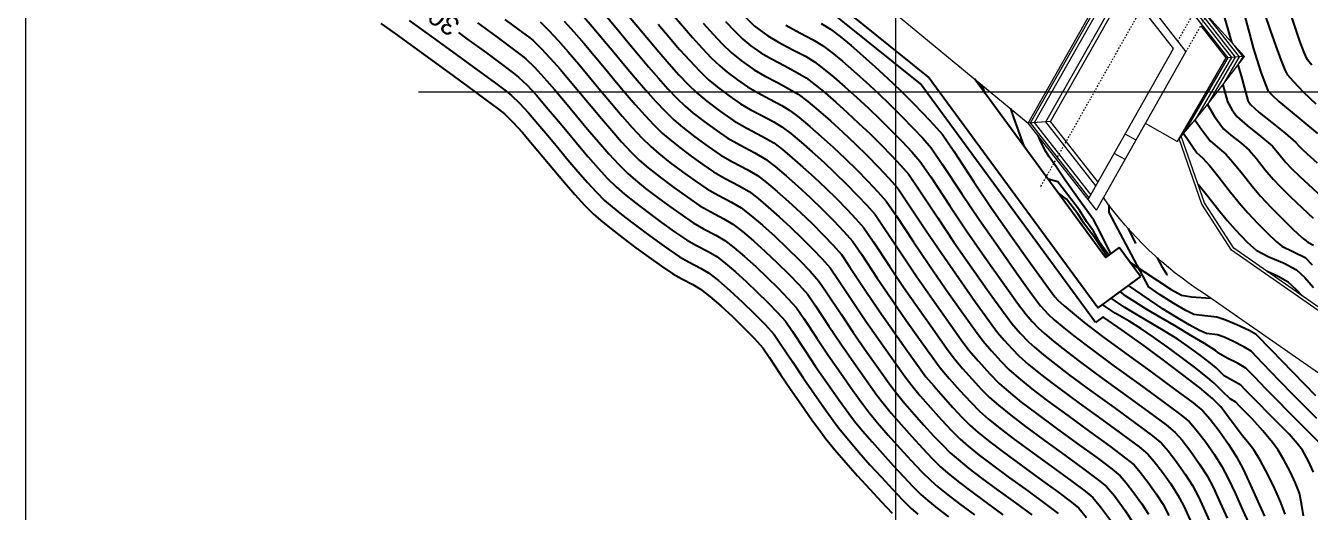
# Model space of a CAD drawing. Extents: x 62344 to 62624, y 108620 to 109406.
# Drawn here: x 62487.3 to 62570.3, y 108820.3 to 108851.8 of the extents above; entities that cross this region are included whole.
import ezdxf
from ezdxf.enums import TextEntityAlignment as Align

# ---------------------------------------------------------------- set-up
doc = ezdxf.new("R2010")
doc.units = 0
doc.header["$LTSCALE"] = 0.039369
doc.header["$MEASUREMENT"] = 0
for name, pattern in [('NASCOSTA', [9.525, 6.35, -3.175]), ('TRATTEGGIATA', [0.75, 0.5, -0.25]), ('TRATTOPUNTO2', [0.5, 0.25, -0.125, 0, -0.125])]:
    doc.linetypes.add(name, pattern=pattern)
for name, color, linetype in [('coordinate', 2, 'Continuous'), ('curve livello 1m', 2, 'Continuous'), ('curve livello 5m', 7, 'Continuous'), ('curve livello di scavo 1 m', 2, 'Continuous'), ('LIN010CO', 50, 'Continuous'), ('LIN010TR', 2, 'NASCOSTA'), ('LIN018CO', 6, 'Continuous'), ('LIN025CO', 7, 'Continuous')]:
    doc.layers.add(name, color=color, linetype=linetype)
doc.styles.add('ARIAL', font='arial.ttf')

msp = doc.modelspace()

# ---------------------------------------------------------------- linework, layer by layer
at = {"layer": 'coordinate', "linetype": 'Continuous', "lineweight": 0}
for p, q in [((62543.49999, 108911.77057), (62543.49999, 108767.81839)), ((62512.68886, 108847.50002), (62623.7144, 108847.50002))]:
    msp.add_line(p, q, dxfattribs=at)
at = {"layer": 'curve livello 1m', "flags": 128}
for points in [[(62518.27107, 108852.16539), (62519.16668, 108851.5062), (62519.79292, 108851.03944), (62520.0753, 108850.8197), (62520.0753, 108850.8197), (62520.61208, 108850.29659), (62521.19889, 108849.6685), (62521.82488, 108848.95839), (62522.47917, 108848.18924), (62523.15092, 108847.38403), (62523.82925, 108846.56571), (62524.50332, 108845.75728), (62525.16227, 108844.98169), (62525.79522, 108844.26193), (62526.39133, 108843.62097), (62526.93974, 108843.08177), (62526.93974, 108843.08177), (62527.51466, 108842.58865), (62528.28872, 108841.97579), (62529.16775, 108841.31409), (62530.05757, 108840.67444), (62530.86399, 108840.12775), (62530.86399, 108840.12775), (62531.5672, 108839.72922), (62532.40272, 108839.28933), (62532.99952, 108838.94069), (62533.61115, 108838.46348), (62534.31938, 108837.86209), (62535.08194, 108837.17634), (62535.8566, 108836.44608), (62536.60108, 108835.71112), (62537.27314, 108835.01131), (62537.83053, 108834.38648), (62538.32294, 108833.66484), (62539.19726, 108832.34436), (62539.96065, 108831.20557), (62540.80373, 108829.99388), (62541.62544, 108828.82947), (62542.29773, 108827.89246), (62542.69254, 108827.36297), (62543.22641, 108826.71863), (62543.86291, 108825.98246), (62544.5505, 108825.21145), (62545.23762, 108824.4626), (62545.87271, 108823.79291), (62546.40424, 108823.25935), (62546.88437, 108822.83982), (62547.54609, 108822.29773), (62548.33553, 108821.69588), (62549.35001, 108820.94956), (62550.44053, 108820.15654)], [(62524.89773, 108852.28978), (62525.56154, 108851.49253), (62526.23015, 108850.68584), (62526.8959, 108849.8859), (62527.55113, 108849.10894), (62528.18817, 108848.37116), (62528.79937, 108847.68877), (62529.37705, 108847.07798), (62529.91356, 108846.555), (62529.91356, 108846.555), (62530.43212, 108846.11597), (62531.13952, 108845.56724), (62531.90916, 108845.00411), (62532.61444, 108844.52188), (62532.61444, 108844.52188), (62533.43348, 108844.0577), (62534.40662, 108843.54536), (62535.10173, 108843.13929), (62535.7179, 108842.66181), (62536.42491, 108842.06916), (62537.18981, 108841.3924), (62537.97961, 108840.66263), (62538.76135, 108839.91091), (62539.50205, 108839.16833), (62540.16876, 108838.46598), (62540.72849, 108837.83492), (62541.30202, 108836.99441), (62542.32035, 108835.45643), (62543.20948, 108834.13006), (62544.19142, 108832.71878), (62545.14849, 108831.36257), (62545.93151, 108830.27122), (62546.39136, 108829.65452), (62546.96776, 108828.96729), (62547.66247, 108828.18257), (62548.35646, 108827.43196), (62548.93069, 108826.84705), (62549.48974, 108826.35857), (62550.26021, 108825.72738), (62551.1794, 108825.02661), (62552.36061, 108824.15764), (62553.63036, 108823.23428), (62554.81515, 108822.37034), (62555.74149, 108821.67965), (62556.23589, 108821.27603), (62556.74819, 108820.67054), (62557.37874, 108819.81158)], [(62526.15117, 108852.53535), (62526.84342, 108851.70014), (62527.5327, 108850.87194), (62528.21109, 108850.06751), (62528.87065, 108849.30366), (62529.50344, 108848.59715), (62530.10154, 108847.96477), (62530.65701, 108847.4233), (62530.65701, 108847.4233), (62531.31289, 108846.87843), (62532.19994, 108846.21069), (62533.05205, 108845.62041), (62533.05205, 108845.62041), (62533.90005, 108845.13983), (62534.9076, 108844.60936), (62535.62728, 108844.18893), (62535.62728, 108844.18893), (62536.18908, 108843.75599), (62536.8282, 108843.22599), (62537.52066, 108842.62154), (62538.24248, 108841.96524), (62538.96969, 108841.2797), (62539.67832, 108840.5875), (62540.3444, 108839.91126), (62540.94394, 108839.27357), (62541.45298, 108838.69703), (62542.04678, 108837.8268), (62543.10112, 108836.23444), (62544.02169, 108834.86118), (62545.03835, 108833.4), (62546.02925, 108831.99584), (62546.83996, 108830.86591), (62547.31606, 108830.2274), (62547.82594, 108829.61949), (62548.44046, 108828.92535), (62549.05435, 108828.26137), (62549.56231, 108827.74398), (62550.14108, 108827.23826), (62550.93874, 108826.58479), (62551.89037, 108825.8593), (62553.11326, 108824.95966), (62554.42782, 108824.00371), (62555.65442, 108823.10929), (62556.61345, 108822.39423), (62557.12529, 108821.97636), (62557.65567, 108821.3495), (62558.30847, 108820.46024), (62558.88784, 108819.57535)], [(62529.06689, 108852.53325), (62529.73473, 108851.74631), (62530.38314, 108851.00115), (62531.00533, 108850.31213), (62531.59452, 108849.6936), (62532.14392, 108849.15991), (62532.14392, 108849.15991), (62532.63229, 108848.7542), (62533.29279, 108848.257), (62533.92728, 108847.81747), (62533.92728, 108847.81747), (62534.57207, 108847.44409), (62535.37994, 108847.0167), (62536.14926, 108846.6074), (62536.67838, 108846.28823), (62536.67838, 108846.28823), (62537.27856, 108845.82572), (62537.96132, 108845.25952), (62538.70107, 108844.61379), (62539.47219, 108843.91267), (62540.24907, 108843.1803), (62541.0061, 108842.44083), (62541.71767, 108841.71841), (62542.35816, 108841.03716), (62542.90197, 108840.42125), (62543.53632, 108839.49159), (62544.66266, 108837.79048), (62545.6461, 108836.32342), (62546.7322, 108834.76245), (62547.79077, 108833.26239), (62548.65686, 108832.05529), (62549.16547, 108831.37317), (62549.68893, 108830.75574), (62550.30376, 108830.07598), (62550.82554, 108829.53782), (62551.44377, 108828.99763), (62552.2958, 108828.29962), (62553.3123, 108827.52467), (62554.61857, 108826.5637), (62556.02273, 108825.54258), (62557.33295, 108824.58719), (62558.35736, 108823.82338), (62558.9041, 108823.37702), (62559.30857, 108822.91224), (62559.81601, 108822.24972), (62560.33817, 108821.50968), (62560.7868, 108820.81233), (62561.15189, 108820.11562)], [(62533.81379, 108852.30763), (62534.37428, 108851.76483), (62534.37428, 108851.76483), (62534.7673, 108851.44818), (62535.24012, 108851.11307), (62535.24012, 108851.11307), (62535.94674, 108850.70388), (62536.83208, 108850.23551), (62537.67518, 108849.78695), (62538.25504, 108849.43718), (62538.25504, 108849.43718), (62538.84246, 108848.98655), (62539.50547, 108848.44174), (62540.2236, 108847.82204), (62540.97641, 108847.14675), (62541.74342, 108846.43514), (62542.50418, 108845.70652), (62543.23822, 108844.98016), (62543.92508, 108844.27536), (62544.54431, 108843.6114), (62545.07544, 108843.00758), (62545.77062, 108841.98877), (62547.00498, 108840.12453), (62548.08273, 108838.51679), (62549.27297, 108836.80613), (62550.43306, 108835.16222), (62551.3822, 108833.83936), (62551.93959, 108833.09183), (62552.33043, 108832.63924), (62552.72038, 108832.2286), (62553.11369, 108831.87833), (62553.71036, 108831.37583), (62554.3314, 108830.87185), (62555.44521, 108830.02272), (62556.87652, 108828.96976), (62558.41511, 108827.85089), (62559.85075, 108826.80403), (62560.97322, 108825.96711), (62561.57231, 108825.47802), (62562.0155, 108824.96874), (62562.57151, 108824.2428), (62563.14366, 108823.43191), (62563.63524, 108822.66781), (62563.63524, 108822.66781), (62564.03528, 108821.9044), (62564.47774, 108820.93864), (62564.92532, 108819.92955)], [(62566.05429, 108852.36207), (62566.33516, 108851.31544), (62566.60404, 108850.33875), (62566.83037, 108849.57757), (62566.83037, 108849.57757), (62567.12356, 108848.70381), (62567.39061, 108847.96572), (62567.55142, 108847.58472), (62567.55142, 108847.58472), (62567.81164, 108847.29701), (62568.25635, 108846.86705), (62568.25635, 108846.86705), (62568.86011, 108846.36338), (62569.88047, 108845.52914), (62570.75802, 108844.80484)], [(62570.67039, 108846.70366), (62569.87943, 108847.45621), (62569.19993, 108848.14798), (62568.83575, 108848.57145), (62568.67409, 108848.91505), (62568.41724, 108849.56303), (62568.09125, 108850.44335), (62567.72221, 108851.48397), (62567.33616, 108852.61286)], [(62570.39356, 108849.21844), (62570.12008, 108849.55818), (62569.89405, 108850.03144), (62569.62227, 108850.76236), (62569.31887, 108851.66346), (62568.99798, 108852.64724)], [(62510.24459, 108851.90388), (62511.19894, 108851.22874), (62511.19894, 108851.22874), (62512.84728, 108850.03685), (62514.43537, 108848.88247), (62515.86554, 108847.83722), (62517.04012, 108846.97271), (62517.86142, 108846.36056), (62518.23176, 108846.07238), (62518.23176, 108846.07238), (62518.78579, 108845.52571), (62519.39925, 108844.85441), (62520.05556, 108844.0935), (62520.73817, 108843.27803), (62521.4305, 108842.44304), (62522.11601, 108841.62356), (62522.77812, 108840.85462), (62523.40028, 108840.17127), (62523.96592, 108839.60854), (62523.96592, 108839.60854), (62524.47254, 108839.1666), (62525.13044, 108838.63097), (62525.89462, 108838.03553), (62526.72004, 108837.41419), (62527.56168, 108836.80083), (62528.37452, 108836.22934), (62529.11354, 108835.73362), (62529.70092, 108835.40074), (62530.39881, 108835.03331), (62530.89731, 108834.74209), (62531.50214, 108834.26607), (62532.20878, 108833.65641), (62532.96119, 108832.96594), (62533.70332, 108832.2475), (62534.37913, 108831.55392), (62534.93257, 108830.93804), (62535.34387, 108830.33526), (62536.07417, 108829.23229), (62536.71182, 108828.28108), (62537.41603, 108827.26898), (62538.10239, 108826.29636), (62538.66394, 108825.5137), (62538.99372, 108825.07143), (62539.58601, 108824.35384), (62540.28464, 108823.5396), (62541.04689, 108822.67594), (62541.83005, 108821.81009), (62542.5914, 108820.98927), (62543.28821, 108820.26072)], [(62512.0774, 108852.10941), (62513.62787, 108850.98829), (62515.12167, 108849.90245), (62516.46692, 108848.91926), (62517.57176, 108848.10608), (62518.34429, 108847.53028), (62518.69264, 108847.25921), (62518.69264, 108847.25921), (62519.21276, 108846.74946), (62519.78478, 108846.13079), (62520.39604, 108845.43002), (62521.03387, 108844.67394), (62521.6856, 108843.88936), (62522.33857, 108843.10307), (62522.98009, 108842.34187), (62523.59752, 108841.63257), (62524.17817, 108841.00196), (62524.70938, 108840.47685), (62524.70938, 108840.47685), (62525.18589, 108840.06117), (62525.80471, 108839.55736), (62526.52348, 108838.9973), (62527.29986, 108838.41287), (62528.09149, 108837.83595), (62528.85604, 108837.29842), (62529.55115, 108836.83215), (62529.55115, 108836.83215), (62530.16749, 108836.48286), (62530.89979, 108836.09731), (62531.42286, 108835.79174), (62532.05751, 108835.29225), (62532.79899, 108834.65254), (62533.58849, 108833.92803), (62534.36721, 108833.17417), (62535.07634, 108832.4464), (62535.65706, 108831.80015), (62536.08864, 108831.16766), (62536.85495, 108830.01031), (62537.52403, 108829.0122), (62538.26295, 108827.9502), (62538.98315, 108826.92964), (62539.57239, 108826.10839), (62539.91842, 108825.64431), (62540.47517, 108824.96979), (62541.13188, 108824.20441), (62541.84839, 108823.39258), (62542.58455, 108822.57869), (62543.30021, 108821.80713), (62543.95521, 108821.12229), (62544.50939, 108820.56858), (62544.93035, 108820.20077)], [(62516.49426, 108851.94242), (62517.66969, 108851.08335), (62518.63504, 108850.37283), (62519.31004, 108849.86972), (62519.61442, 108849.63287), (62519.61442, 108849.63287), (62520.18338, 108849.07524), (62520.80913, 108848.39847), (62521.4778, 108847.63187), (62522.17554, 108846.80478), (62522.88849, 108845.9465), (62523.60279, 108845.08635), (62524.30458, 108844.25366), (62524.97999, 108843.47773), (62525.61518, 108842.7879), (62526.19629, 108842.21346), (62526.19629, 108842.21346), (62526.69507, 108841.78153), (62527.35469, 108841.25112), (62528.11637, 108840.66645), (62528.92139, 108840.07176), (62529.71097, 108839.51128), (62530.42638, 108839.02922), (62530.42638, 108839.02922), (62531.10063, 108838.6471), (62531.90174, 108838.22532), (62532.47396, 108837.89104), (62533.06041, 108837.43348), (62533.73947, 108836.85686), (62534.47064, 108836.19935), (62535.21339, 108835.49915), (62535.92722, 108834.79446), (62536.57161, 108834.12347), (62537.10604, 108833.52437), (62537.57818, 108832.83244), (62538.41649, 108831.56634), (62539.14844, 108830.47445), (62539.9568, 108829.31265), (62540.74467, 108828.19619), (62541.38928, 108827.29777), (62541.76783, 108826.79008), (62542.34386, 108826.09487), (62543.03063, 108825.30056), (62543.77251, 108824.46867), (62544.51388, 108823.66069), (62545.19913, 108822.93811), (62545.77262, 108822.36243), (62546.23303, 108821.96014), (62546.86756, 108821.44031), (62547.62457, 108820.86319), (62548.59736, 108820.14754)], [(62520.53619, 108852.00653), (62521.09507, 108851.46189), (62521.70603, 108850.80794), (62522.35778, 108850.0686), (62523.03901, 108849.26779), (62523.73841, 108848.42943), (62524.44467, 108847.57743), (62525.14648, 108846.73572), (62525.83255, 108845.92821), (62526.49156, 108845.17882), (62527.11221, 108844.51147), (62527.68319, 108843.95008), (62527.68319, 108843.95008), (62528.2133, 108843.49539), (62528.92704, 108842.93029), (62529.73757, 108842.32016), (62530.55803, 108841.73037), (62531.3016, 108841.22628), (62531.3016, 108841.22628), (62532.03377, 108840.81134), (62532.90369, 108840.35334), (62533.52507, 108839.99034), (62534.16189, 108839.49348), (62534.89928, 108838.86732), (62535.69325, 108838.15334), (62536.4998, 108837.393), (62537.27494, 108836.62778), (62537.97468, 108835.89915), (62538.55502, 108835.24859), (62539.06771, 108834.49723), (62539.97803, 108833.12238), (62540.77286, 108831.93669), (62541.65065, 108830.6751), (62542.5062, 108829.46274), (62543.20617, 108828.48715), (62543.61724, 108827.93586), (62544.10896, 108827.3424), (62544.6952, 108826.66436), (62545.32849, 108825.95423), (62545.96135, 108825.26451), (62546.5463, 108824.6477), (62547.03585, 108824.15628), (62547.53571, 108823.71951), (62548.22462, 108823.15514), (62549.0465, 108822.52856), (62550.10266, 108821.75158), (62551.23799, 108820.92597), (62552.29735, 108820.1535)], [(62522.10405, 108852.06752), (62522.71798, 108851.37792), (62523.36012, 108850.6294), (62524.02142, 108849.84111), (62524.69283, 108849.03221), (62525.3653, 108848.22185), (62526.02978, 108847.42917), (62526.6772, 108846.67333), (62527.29852, 108845.97349), (62527.88469, 108845.34879), (62528.42665, 108844.81838), (62528.42665, 108844.81838), (62528.91195, 108844.40212), (62529.56536, 108843.88479), (62530.30738, 108843.32623), (62531.0585, 108842.78629), (62531.73922, 108842.32481), (62531.73922, 108842.32481), (62532.50034, 108841.89346), (62533.40467, 108841.41734), (62534.05062, 108841.03999), (62534.62322, 108840.59628), (62535.28025, 108840.04553), (62535.99105, 108839.41663), (62536.725, 108838.73846), (62537.45146, 108838.03989), (62538.13979, 108837.34983), (62538.75936, 108836.69713), (62539.27951, 108836.1107), (62539.81248, 108835.32962), (62540.7588, 108833.90039), (62541.58506, 108832.66781), (62542.49757, 108831.35633), (62543.38696, 108830.09602), (62544.11462, 108829.08184), (62544.54195, 108828.50874), (62545.09318, 108827.84683), (62545.75636, 108827.08739), (62546.45647, 108826.31335), (62547.11851, 108825.60764), (62547.66747, 108825.0532), (62548.18706, 108824.5992), (62548.90315, 108824.01255), (62549.75747, 108823.36125), (62550.85531, 108822.5536), (62552.03545, 108821.69541), (62553.13662, 108820.89244), (62553.99758, 108820.2505)], [(62528.1695, 108851.85797), (62528.87104, 108851.02609), (62529.55312, 108850.23615), (62530.20751, 108849.50553), (62530.82603, 108848.85156), (62531.40047, 108848.29161), (62531.40047, 108848.29161), (62531.97259, 108847.81631), (62532.74637, 108847.23384), (62533.48967, 108846.71894), (62533.48967, 108846.71894), (62534.11384, 108846.35749), (62534.89589, 108845.94377), (62535.64062, 108845.54755), (62536.15283, 108845.23858), (62536.15283, 108845.23858), (62536.73382, 108844.79085), (62537.39476, 108844.24275), (62538.11086, 108843.61767), (62538.85734, 108842.93896), (62539.60938, 108842.23), (62540.34221, 108841.51417), (62541.03103, 108840.81483), (62541.65105, 108840.15537), (62542.17747, 108839.55914), (62542.79155, 108838.65919), (62543.88189, 108837.01246), (62544.8339, 108835.5923), (62545.88527, 108834.08123), (62546.91001, 108832.62912), (62547.74841, 108831.4606), (62548.24077, 108830.80029), (62548.85664, 108830.07384), (62549.58003, 108829.27407), (62550.19392, 108828.6409), (62550.79243, 108828.11794), (62551.61727, 108827.4422), (62552.60134, 108826.69198), (62553.86592, 108825.76168), (62555.22528, 108824.77315), (62556.49368, 108823.84824), (62557.4854, 108823.1088), (62558.0147, 108822.67669), (62558.40626, 108822.22674), (62558.89751, 108821.58536), (62559.40301, 108820.86893), (62559.83732, 108820.19384)], [(62532.50524, 108852.02998), (62533.08668, 108851.42349), (62533.63083, 108850.89653), (62533.63083, 108850.89653), (62534.16267, 108850.46803), (62534.80251, 108850.01454), (62534.80251, 108850.01454), (62535.48851, 108849.61728), (62536.34804, 108849.16258), (62537.16654, 108848.7271), (62537.72949, 108848.38753), (62537.72949, 108848.38753), (62538.29977, 108847.95004), (62538.94344, 108847.42112), (62539.64063, 108846.8195), (62540.37148, 108846.1639), (62541.11612, 108845.47306), (62541.85469, 108844.76568), (62542.56732, 108844.06051), (62543.23415, 108843.37627), (62543.83531, 108842.73168), (62544.35095, 108842.14547), (62545.02586, 108841.15637), (62546.22421, 108839.34651), (62547.27052, 108837.78567), (62548.42605, 108836.1249), (62549.5523, 108834.52895), (62550.47375, 108833.24467), (62551.01488, 108832.51895), (62551.55244, 108831.89646), (62552.08877, 108831.33167), (62552.47062, 108830.99161), (62553.04992, 108830.50374), (62553.65287, 108830.01444), (62554.73424, 108829.19003), (62556.12387, 108828.16774), (62557.61765, 108827.08146), (62559.01148, 108826.06509), (62560.10127, 108825.25253), (62560.6829, 108824.77769), (62561.11319, 108824.28324), (62561.65301, 108823.57844), (62562.2085, 108822.79117), (62562.68576, 108822.04932), (62563.07415, 108821.30814), (62563.50372, 108820.37051), (62563.93827, 108819.3908)], [(62536.40496, 108851.79047), (62537.31613, 108851.30845), (62538.18382, 108850.8468), (62538.78059, 108850.48683), (62538.78059, 108850.48683), (62539.38515, 108850.02305), (62540.06749, 108849.46235), (62540.80658, 108848.82458), (62541.58134, 108848.12959), (62542.37072, 108847.39723), (62543.15367, 108846.64735), (62543.90912, 108845.8998), (62544.61602, 108845.17444), (62545.25331, 108844.49112), (62545.79993, 108843.86969), (62546.51539, 108842.82116), (62547.78575, 108840.90255), (62548.89493, 108839.24791), (62548.89493, 108839.24791), (62550.1199, 108837.48735), (62551.31382, 108835.7955), (62552.29064, 108834.43405), (62552.86429, 108833.66472), (62553.352, 108833.12552), (62553.75676, 108832.76505), (62554.37081, 108832.24792), (62555.00993, 108831.72927), (62556.15617, 108830.8554), (62557.62917, 108829.77178), (62559.21256, 108828.62033), (62560.69002, 108827.54298), (62561.84518, 108826.68168), (62562.46171, 108826.17835), (62562.9178, 108825.65424), (62563.49002, 108824.90716), (62564.07883, 108824.07266), (62564.58472, 108823.2863), (62564.99641, 108822.50066), (62565.45175, 108821.50678), (62565.91237, 108820.4683), (62566.33987, 108819.54889)], [(62538.69246, 108851.90665), (62539.30615, 108851.53648), (62539.30615, 108851.53648), (62539.92783, 108851.05956), (62540.62952, 108850.48297), (62541.38955, 108849.82712), (62542.18627, 108849.11243), (62542.99802, 108848.35931), (62543.80316, 108847.58818), (62544.58002, 108846.81945), (62545.30696, 108846.07353), (62545.96231, 108845.37085), (62546.52442, 108844.7318), (62547.26016, 108843.65355), (62548.56652, 108841.68056), (62549.70714, 108839.97903), (62550.96682, 108838.16858), (62552.19459, 108836.42877), (62553.19909, 108835.02874), (62553.789, 108834.23761), (62553.98361, 108834.02244), (62554.39983, 108833.65178), (62555.03125, 108833.12001), (62555.68846, 108832.58668), (62556.86714, 108831.68809), (62558.38182, 108830.5738), (62560.01002, 108829.38976), (62561.52928, 108828.28193), (62562.71713, 108827.39626), (62563.35111, 108826.87869), (62563.82011, 108826.33975), (62564.40852, 108825.57152), (62565.01399, 108824.7134), (62565.5342, 108823.9048), (62565.95753, 108823.09692), (62566.42577, 108822.07491), (62566.89942, 108821.00705), (62567.33901, 108820.06162)], [(62549.28765, 108847.38918), (62549.24483, 108847.51178), (62549.07381, 108847.94198)], [(62564.63229, 108847.94042), (62564.93748, 108846.83411), (62565.2165, 108846.3496), (62565.5559, 108845.89056), (62565.5559, 108845.89056), (62566.20432, 108845.31919), (62567.10199, 108844.61392), (62567.8427, 108843.97906), (62567.8427, 108843.97906), (62568.25477, 108843.47993), (62568.70658, 108842.92661), (62568.70658, 108842.92661), (62569.07763, 108842.54617), (62569.61267, 108842.02322), (62570.1512, 108841.51466), (62570.1512, 108841.51466), (62571.08391, 108840.67081)], [(62551.84105, 108843.90823), (62551.8179, 108843.97482), (62551.14923, 108845.83399), (62550.94048, 108846.40709)], [(62563.65864, 108846.66941), (62564.10204, 108845.89945), (62564.6881, 108845.10681), (62564.6881, 108845.10681), (62565.15686, 108844.69376), (62565.80579, 108844.18391), (62566.34126, 108843.72495), (62566.34126, 108843.72495), (62566.79149, 108843.19429), (62567.37357, 108842.4587), (62567.88698, 108841.84185), (62567.88698, 108841.84185), (62568.34619, 108841.36618), (62569.01083, 108840.70761), (62569.75976, 108839.98457), (62570.4718, 108839.31548)], [(62562.84268, 108845.68642), (62563.27679, 108845.02408), (62563.8203, 108844.32306), (62563.8203, 108844.32306), (62564.30692, 108843.91288), (62564.83983, 108843.47085), (62564.83983, 108843.47085), (62565.29735, 108842.9432), (62565.90239, 108842.18384), (62566.53304, 108841.38954), (62567.06739, 108840.75709), (62567.06739, 108840.75709), (62567.75989, 108840.02123), (62568.48559, 108839.28243), (62569.17106, 108838.61246), (62569.74284, 108838.08311), (62570.1275, 108837.76616), (62570.1275, 108837.76616), (62570.50111, 108837.58641)], [(62557.402, 108837.03107), (62556.69946, 108838.46652), (62556.30231, 108839.19924), (62556.30231, 108839.19924), (62555.52167, 108840.30124), (62554.46676, 108841.78223), (62554.46676, 108841.78223), (62553.89174, 108842.61134), (62553.42258, 108843.29624), (62553.20001, 108843.63147), (62553.20001, 108843.63147), (62552.88527, 108844.26538), (62552.71233, 108844.65951)], [(62562.09933, 108844.7909), (62562.33267, 108844.48502), (62562.67704, 108843.95546), (62562.9525, 108843.53931), (62563.3384, 108843.21675), (62563.79594, 108842.69786), (62564.39717, 108841.95238), (62565.06058, 108841.1119), (62565.70463, 108840.30802), (62566.24779, 108839.67232), (62566.88032, 108839.00402), (62567.52965, 108838.35269), (62568.09191, 108837.81983), (62568.46327, 108837.50694), (62569.2099, 108837.14811), (62569.95217, 108836.79057), (62570.42057, 108836.31966)], [(62557.2719, 108836.93565), (62556.72339, 108837.70458), (62556.28295, 108838.47906), (62555.8354, 108839.10432), (62555.38262, 108839.83404), (62553.97384, 108841.67325), (62553.35814, 108841.84004)], [(62557.16663, 108836.85842), (62556.68565, 108837.55506), (62556.35503, 108838.07737), (62555.67287, 108838.99493), (62555.28494, 108839.60181), (62554.54877, 108840.55429), (62554.00628, 108840.95645)], [(62558.5287, 108838.66387), (62558.99413, 108837.69057)], [(62558.65454, 108836.46281), (62561.30359, 108834.71326), (62561.97056, 108834.35224), (62562.61413, 108834.25104), (62563.84755, 108834.16068)], [(62561.06079, 108835.65808), (62561.04652, 108835.67011), (62560.75785, 108836.11983), (62560.41905, 108836.75494)], [(62569.77054, 108834.30053), (62569.40943, 108834.696), (62568.85428, 108835.1989), (62568.85428, 108835.1989), (62568.22639, 108835.55621), (62567.50326, 108835.87973)], [(62570.71799, 108826.37231), (62570.02023, 108827.07499), (62569.19013, 108827.91646), (62568.30244, 108828.82144), (62568.30244, 108828.82144), (62567.23223, 108829.93498), (62566.47026, 108830.72359), (62566.47026, 108830.72359), (62565.99482, 108831.0087), (62565.29678, 108831.36945), (62565.29678, 108831.36945), (62564.72049, 108831.62478), (62564.29099, 108831.78441), (62564.29099, 108831.78441), (62563.58247, 108831.86811), (62563.12732, 108832.07259), (62562.46806, 108832.43088), (62561.66766, 108832.90457), (62560.78907, 108833.45525), (62559.89526, 108834.04451), (62558.54871, 108834.98259)], [(62570.49143, 108822.90386), (62570.18295, 108823.62032), (62569.79492, 108824.32853), (62569.79492, 108824.32853), (62569.45346, 108824.76321), (62568.9358, 108825.359), (62568.9358, 108825.359), (62567.92118, 108826.38315), (62566.59619, 108827.71513), (62566.59619, 108827.71513), (62566.13457, 108828.19544), (62565.80591, 108828.5356), (62565.80591, 108828.5356), (62565.27281, 108828.82956), (62564.7332, 108829.12599), (62564.7332, 108829.12599), (62564.2043, 108829.65642), (62563.74142, 108830.03202), (62563.10299, 108830.51823), (62562.40368, 108831.02955), (62561.75815, 108831.48047), (62561.75815, 108831.48047), (62561.02918, 108831.94233), (62560.11774, 108832.48611), (62559.16566, 108833.04613), (62558.31475, 108833.55672), (62557.70685, 108833.95223), (62557.70685, 108833.95223), (62557.43469, 108834.16541)], [(62571.33119, 108824.35901), (62569.64774, 108826.05826), (62567.44931, 108828.26828), (62567.44931, 108828.26828), (62566.6834, 108829.06521), (62566.13809, 108829.62959), (62566.13809, 108829.62959), (62565.59194, 108829.94968), (62564.914, 108830.28546), (62564.35825, 108830.60917), (62564.35825, 108830.60917), (62564.32365, 108830.64387), (62564.16361, 108830.76321), (62563.45547, 108831.2183), (62562.58485, 108831.74674), (62561.62556, 108832.31436), (62560.65143, 108832.88698), (62559.73625, 108833.43042), (62558.95384, 108833.91052), (62558.37802, 108834.29308), (62558.37802, 108834.29308), (62558.006, 108834.58449)], [(62569.84363, 108820.08917), (62569.72562, 108820.88255), (62569.58467, 108821.55446), (62569.58467, 108821.55446), (62569.33424, 108822.19217), (62568.981, 108822.95653), (62568.58883, 108823.71684), (62568.22164, 108824.34243), (62568.22164, 108824.34243), (62567.84562, 108824.83715), (62567.22294, 108825.58403), (62566.54042, 108826.359), (62566.54042, 108826.359), (62566.19463, 108826.70803), (62565.74307, 108827.16198), (62565.74307, 108827.16198), (62565.47374, 108827.4416), (62565.10815, 108827.64281), (62564.6252, 108828.12261), (62564.08495, 108828.66897), (62564.08495, 108828.66897), (62563.53665, 108829.12144), (62562.80456, 108829.69352), (62561.95439, 108830.3362), (62561.05187, 108831.00047), (62560.16273, 108831.63732), (62559.3527, 108832.19774), (62559.3527, 108832.19774), (62558.59486, 108832.66632), (62557.69735, 108833.1955), (62557.03568, 108833.61138), (62557.03568, 108833.61138), (62556.86339, 108833.74634)]]:
    msp.add_lwpolyline(points, dxfattribs=at)
at = {"layer": 'curve livello 5m'}
for p, q in [((62557.27544, 108840.1834), (62557.27544, 108839.69546)), ((62557.27544, 108839.69546), (62559.80831, 108834.91439)), ((62556.90115, 108832.94312), (62556.42173, 108832.59144))]:
    msp.add_line(p, q, dxfattribs=at)
at = {"layer": 'curve livello 5m', "flags": 128}
for points in [[(62556.42173, 108832.59144), (62545.12036, 108847.99818), (62536.6163, 108854.8683), (62530.04081, 108863.45904), (62500.79997, 108887.03375), (62500.79997, 108887.03375), (62500.87913, 108887.13194)], [(62555.89466, 108862.60298), (62558.67985, 108860.23906), (62559.2402, 108859.72227), (62559.70783, 108859.29417), (62559.70783, 108859.29417), (62560.15524, 108858.97265), (62560.5259, 108858.70035), (62560.5259, 108858.70035), (62560.89092, 108858.23904), (62561.42273, 108857.47521), (62562.03299, 108856.57395), (62562.63337, 108855.70039), (62563.13552, 108855.01965), (62563.13552, 108855.01965), (62563.82122, 108854.26716), (62564.36035, 108853.65952), (62564.36035, 108853.65952), (62565.20162, 108850.69061)], [(62523.24431, 108852.4957), (62523.91087, 108851.71872), (62524.59733, 108850.90045), (62525.29428, 108850.06078), (62525.99232, 108849.2196), (62526.68207, 108848.39677), (62527.35412, 108847.61219), (62527.99907, 108846.88573), (62528.60753, 108846.23727), (62529.1701, 108845.68669), (62529.1701, 108845.68669), (62529.74738, 108845.19795), (62530.53489, 108844.58708), (62531.39169, 108843.96018), (62532.17683, 108843.42334), (62532.17683, 108843.42334), (62532.96691, 108842.97558), (62533.90565, 108842.48135), (62534.57617, 108842.08964), (62534.57617, 108842.08964), (62535.17056, 108841.62904), (62535.85258, 108841.05734), (62536.59043, 108840.40452), (62537.35231, 108839.70054), (62538.10641, 108838.9754), (62538.82092, 108838.25908), (62539.46406, 108837.58156), (62540.004, 108836.97281), (62540.004, 108836.97281), (62540.55725, 108836.16201), (62541.53958, 108834.67841), (62542.39727, 108833.39893), (62542.39727, 108833.39893), (62543.3445, 108832.03755), (62544.26772, 108830.72929), (62545.02307, 108829.67653), (62545.46665, 108829.08163), (62545.46665, 108829.08163), (62545.96619, 108828.48179), (62546.56718, 108827.79356), (62547.20165, 108827.0921), (62547.80161, 108826.45257), (62548.29908, 108825.95013), (62548.8384, 108825.47888), (62549.58168, 108824.86997), (62550.46843, 108824.19393), (62551.60796, 108823.35562), (62552.8329, 108822.46484), (62553.97588, 108821.63139), (62554.86953, 108820.96508), (62555.34649, 108820.5757), (62555.84071, 108819.99157)], [(62515.26292, 108851.31862), (62515.80797, 108850.92243), (62517.0683, 108850.00131), (62518.1034, 108849.23946), (62518.82717, 108848.7), (62519.15353, 108848.44604), (62519.15353, 108848.44604), (62519.69807, 108847.91235), (62520.29695, 108847.26463), (62520.93692, 108846.53095), (62521.6047, 108845.73936), (62522.28705, 108844.91793), (62522.97068, 108844.09471), (62523.64234, 108843.29776), (62524.28876, 108842.55515), (62524.89668, 108841.89493), (62525.45283, 108841.34516), (62525.45283, 108841.34516), (62525.98768, 108840.88199), (62526.69499, 108840.31323), (62527.51174, 108839.6863), (62528.37496, 108839.04861), (62529.22163, 108838.4476), (62529.98876, 108837.93069), (62529.98876, 108837.93069), (62530.63406, 108837.56498), (62531.40076, 108837.16132), (62531.94841, 108836.84139), (62531.94841, 108836.84139), (62532.50967, 108836.40348), (62533.15957, 108835.85162), (62533.85933, 108835.22235), (62534.57019, 108834.55223), (62535.25336, 108833.87781), (62535.87007, 108833.23563), (62536.38155, 108832.66226), (62536.38155, 108832.66226), (62536.83341, 108832.00005), (62537.63572, 108830.78833), (62538.33623, 108829.74332), (62538.33623, 108829.74332), (62539.10988, 108828.63143), (62539.86391, 108827.56291), (62540.48083, 108826.70308), (62540.84313, 108826.2172), (62540.84313, 108826.2172), (62541.36433, 108825.58573), (62541.97911, 108824.86922), (62542.64988, 108824.10922), (62543.33905, 108823.34728), (62544.00902, 108822.62498), (62544.6222, 108821.98387), (62545.14101, 108821.46551), (62545.58169, 108821.08045), (62546.18903, 108820.5829), (62546.9136, 108820.03051)], [(62531.07033, 108851.9283), (62531.7124, 108851.21726), (62532.32042, 108850.57896), (62532.88738, 108850.02822), (62532.88738, 108850.02822), (62533.55804, 108849.48787), (62534.36489, 108848.916), (62534.36489, 108848.916), (62535.03029, 108848.53068), (62535.86399, 108848.08964), (62536.6579, 108847.66725), (62537.20394, 108847.33788), (62537.20394, 108847.33788), (62537.82329, 108846.86058), (62538.52789, 108846.27629), (62539.29128, 108845.60992), (62540.08705, 108844.88638), (62540.88876, 108844.13061), (62541.66999, 108843.3675), (62542.4043, 108842.62198), (62543.06527, 108841.91896), (62543.62646, 108841.28336), (62543.62646, 108841.28336), (62544.28109, 108840.32398), (62545.44343, 108838.56849), (62546.45831, 108837.05454), (62546.45831, 108837.05454), (62547.57912, 108835.44368), (62548.67154, 108833.89567), (62549.5653, 108832.64998), (62550.09018, 108831.94606), (62550.09018, 108831.94606), (62550.52121, 108831.43763), (62551.0275, 108830.87789), (62551.45715, 108830.43475), (62551.45715, 108830.43475), (62552.09511, 108829.87732), (62552.97433, 108829.15703), (62552.97433, 108829.15703), (62554.02327, 108828.35735), (62555.37122, 108827.36572), (62556.82019, 108826.31202), (62558.17222, 108825.32614), (62559.22931, 108824.53795), (62559.7935, 108824.07736), (62560.21088, 108823.59774), (62560.73451, 108822.91408), (62561.27333, 108822.15042), (62561.73628, 108821.43083), (62562.11302, 108820.71188), (62562.52971, 108819.80237)], [(62565.6169, 108849.22503), (62565.81662, 108848.52021), (62566.25472, 108846.93214), (62566.4237, 108846.67431), (62566.99466, 108846.15327), (62567.81762, 108845.49934), (62568.67372, 108844.82261), (62569.34413, 108844.23316), (62569.34413, 108844.23316), (62569.52618, 108844.01137), (62569.8306, 108843.71383), (62570.72994, 108842.89419)], [(62563.04236, 108841.52534), (62563.13338, 108841.42412), (62563.68243, 108840.74392), (62564.3072, 108839.95104), (62564.91877, 108839.18556), (62565.4282, 108838.58756), (62566.22135, 108837.77103), (62566.79903, 108837.24772), (62567.6097, 108836.82884), (62568.59934, 108836.41162), (62569.40322, 108835.99474), (62569.93332, 108835.49216), (62570.50742, 108834.85594)], [(62570.65647, 108827.85071), (62569.94885, 108828.56641), (62569.15556, 108829.37459), (62569.15556, 108829.37459), (62567.78105, 108830.80475), (62566.80244, 108831.81759), (62566.80244, 108831.81759), (62566.33417, 108832.07531), (62565.54167, 108832.43468), (62564.76861, 108832.75363), (62564.2469, 108832.93647), (62564.2469, 108832.93647), (62563.47994, 108833.02271), (62562.77651, 108833.11018), (62562.262, 108833.35745), (62561.48563, 108833.80892), (62560.59066, 108834.37716), (62559.80831, 108834.91439)], [(62568.67792, 108820.20506), (62568.39489, 108820.94339), (62568.00172, 108821.82731), (62567.5471, 108822.75719), (62567.07974, 108823.63341), (62566.64836, 108824.35633), (62566.64836, 108824.35633), (62566.32023, 108824.75296), (62565.90396, 108825.24922), (62565.90396, 108825.24922), (62565.42955, 108825.88745), (62564.88684, 108826.63732), (62564.50907, 108827.13647), (62564.50907, 108827.13647), (62563.9656, 108827.68152), (62563.15243, 108828.35257), (62562.06666, 108829.20102), (62560.80578, 108830.15418), (62559.46727, 108831.13935), (62558.14859, 108832.08385), (62556.94724, 108832.915), (62556.94724, 108832.915), (62556.90115, 108832.94312)]]:
    msp.add_lwpolyline(points, dxfattribs=at)
at = {"layer": 'curve livello di scavo 1 m', "lineweight": 0}
for p, q in [((62553.30944, 108864.61249), (62564.96468, 108849.69446)), ((62553.38361, 108864.84241), (62565.20585, 108849.71064)), ((62553.45777, 108865.07234), (62565.44701, 108849.72682)), ((62563.28529, 108852.81855), (62565.68818, 108849.74299)), ((62563.2204, 108851.76462), (62564.8441, 108849.68637)), ((62565.20162, 108850.69061), (62565.92934, 108849.75917)), ((62564.96468, 108849.69446), (62562.0977, 108844.79305)), ((62565.20585, 108849.71064), (62562.84758, 108845.67894)), ((62564.8441, 108849.68637), (62563.10446, 108846.71229)), ((62565.44701, 108849.72682), (62563.65864, 108846.66941)), ((62565.68818, 108849.74299), (62564.63277, 108847.93867)), ((62565.92934, 108849.75917), (62565.6169, 108849.22503)), ((62563.10446, 108846.71229), (62561.68114, 108844.27896)), ((62561.68114, 108844.27896), (62559.63893, 108845.43439))]:
    msp.add_line(p, q, dxfattribs=at)
at = {"layer": 'LIN010CO', "linetype": 'Continuous', "lineweight": 0}
for p, q in [((62552.22786, 108845.48352), (62557.68108, 108855.12205)), ((62552.48441, 108845.50259), (62557.82362, 108854.93961)), ((62553.2167, 108845.557), (62558.23049, 108854.41884)), ((62553.51655, 108845.57929), (62552.07729, 108845.47233)), ((62556.00925, 108840.64357), (62552.22786, 108845.48352)), ((62556.12326, 108840.84508), (62552.48441, 108845.50259)), ((62556.44868, 108841.42026), (62553.2167, 108845.557))]:
    msp.add_line(p, q, dxfattribs=at)
at = {"layer": 'LIN010CO'}
msp.add_line((62559.32347, 108835.5509), (62557.94535, 108837.42964), dxfattribs=at)
at = {"layer": 'LIN010CO', "flags": 128}
for points in [[(62559.32347, 108835.5509), (62556.56569, 108833.52797), (62545.60911, 108848.46465), (62537.09965, 108855.33914), (62530.52395, 108863.93014), (62501.74208, 108887.13482), (62505.20458, 108891.60597)], [(62557.94535, 108837.42964), (62557.06631, 108836.78483), (62548.59084, 108848.33911)], [(62557.94535, 108837.42964), (62557.06631, 108836.78483), (62548.59084, 108848.33911)], [(62557.94535, 108837.42964), (62557.06631, 108836.78483), (62548.59084, 108848.33911)]]:
    msp.add_lwpolyline(points, dxfattribs=at)
at = {"layer": 'LIN010TR', "linetype": 'TRATTOPUNTO2', "lineweight": 0, "ltscale": 5, "flags": 128}
msp.add_lwpolyline([(62552.88858, 108841.38258), (62563.9324, 108860.90248)], dxfattribs=at)
at = {"layer": 'LIN018CO', "linetype": 'Continuous', "lineweight": 0}
for p, q in [((62565.20162, 108850.69061), (62563.28529, 108852.81855)), ((62566.03076, 108849.76597), (62565.20162, 108850.69061)), ((62564.63277, 108847.93867), (62566.03076, 108849.76597)), ((62563.65864, 108846.66941), (62564.63277, 108847.93867)), ((62562.84758, 108845.67894), (62563.65864, 108846.66941)), ((62562.0977, 108844.79305), (62562.84758, 108845.67894)), ((62561.68114, 108844.27896), (62562.0977, 108844.79305))]:
    msp.add_line(p, q, dxfattribs=at)
at = {"layer": 'LIN018CO', "lineweight": 0}
msp.add_line((62566.03076, 108849.76597), (62564.8441, 108849.68637), dxfattribs=at)
msp.add_lwpolyline([(62623.7144, 108767.81839), (62487.31004, 108767.81839), (62487.31004, 108911.77057), (62623.7144, 108911.77057)], close=True, dxfattribs=at)
at = {"layer": 'LIN018CO', "linetype": 'Continuous', "lineweight": 0, "flags": 128}
for points in [[(62597.1487, 108815.08651), (62593.39647, 108817.0576), (62579.24268, 108827.47047), (62565.20541, 108837.24766), (62563.29137, 108840.23775), (62561.81658, 108844.44612)], [(62565.34566, 108837.38254), (62563.4641, 108840.32188), (62561.95774, 108844.62033)], [(62597.32897, 108815.20738), (62593.49796, 108817.21985), (62579.35377, 108827.62565), (62565.34566, 108837.38254)]]:
    msp.add_lwpolyline(points, dxfattribs=at)
msp.add_lwpolyline([(62593.2636, 108812.94892), (62592.09573, 108813.90633), (62577.31618, 108824.77955), (62563.39844, 108834.47349, -0.09527872), (62556.93335, 108840.65229)], format="xyb", dxfattribs=at)
at = {"layer": 'LIN025CO', "linetype": 'Continuous', "lineweight": 0}
for p, q in [((62553.01837, 108861.90219), (62562.26207, 108850.07078)), ((62561.46246, 108850.2821), (62553.02996, 108861.07521)), ((62552.07729, 108845.47233), (62557.59742, 108855.22913)), ((62553.51655, 108845.57929), (62558.39708, 108854.20561)), ((62543.6016, 108852.44159), (62552.07729, 108845.47233)), ((62543.6016, 108852.44159), (62552.07729, 108845.47233)), ((62555.94233, 108840.5253), (62561.46246, 108850.2821)), ((62556.47544, 108839.84295), (62562.26207, 108850.07078)), ((62556.58193, 108841.65578), (62553.51655, 108845.57929)), ((62555.94233, 108840.5253), (62552.07729, 108845.47233)), ((62559.03337, 108844.36408), (62558.33709, 108844.75802)), ((62558.32355, 108843.10945), (62557.62727, 108843.50339)), ((62556.47544, 108839.84295), (62555.94233, 108840.5253))]:
    msp.add_line(p, q, dxfattribs=at)
at = {"layer": 'LIN025CO', "linetype": 'TRATTEGGIATA', "lineweight": 0, "ltscale": 2}
for p, q in [((62561.72896, 108850.75313), (62563.537, 108853.94884)), ((62562.26207, 108850.07078), (62564.16718, 108853.43804))]:
    msp.add_line(p, q, dxfattribs=at)

# ---------------------------------------------------------------- texts
at = {"layer": 'coordinate', "color": 1, "style": 'ARIAL'}
msp.add_text('300', height=1.25, rotation=143.9522156, dxfattribs=at).set_placement((62513.10471, 108853.72253), align=Align.RIGHT)

doc.saveas('drawing.dxf')
